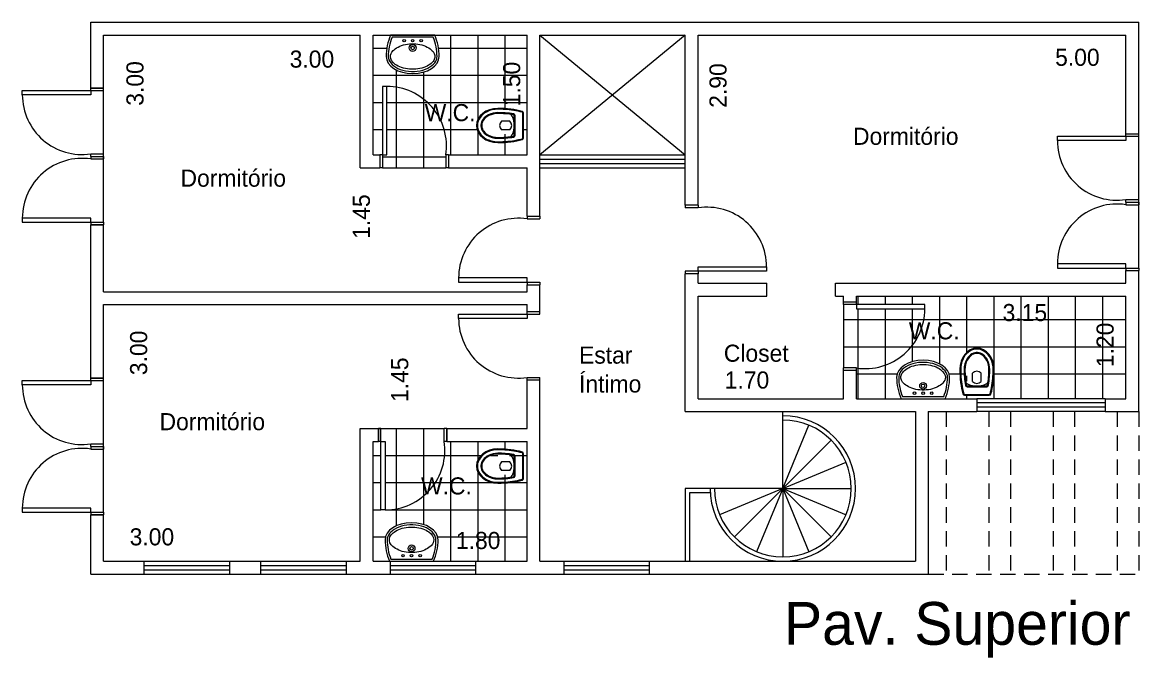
# Model space of a CAD drawing. Extents: x 0.6 to 23.3, y 0.1 to 16.2.
# Drawn here: x 0.56 to 13.61, y 8.82 to 16.25 of the extents above; entities that cross this region are included whole.
import ezdxf

# ---------------------------------------------------------------- set-up
doc = ezdxf.new("R2010")
doc.units = 0
doc.linetypes.add('ACAD_ISO02W100', pattern=[15, 12, -3])
doc.layers.get('0').update_dxf_attribs({"linetype": 'CONTINUOUS'})
doc.layers.get('DEFPOINTS').update_dxf_attribs({"linetype": 'CONTINUOUS'})
for name, color, linetype in [('BLOCO', 5, 'CONTINUOUS'), ('BLOCOS', 5, 'CONTINUOUS'), ('CINZA', 8, 'CONTINUOUS'), ('HACHURA', 1, 'CONTINUOUS'), ('PAREDE', 7, 'CONTINUOUS'), ('PONTILHADO', 8, 'ACAD_ISO02W100')]:
    doc.layers.add(name, color=color, linetype=linetype)
doc.styles.add('PADRÃO', font='', dxfattribs={"height": 0.2})
doc.styles.get('PADRÃO').set_extended_font_data('AvantGarde Bk BT')
doc.dimstyles.new('PADRÃOS', dxfattribs={"dimtxt": 0.15, "dimasz": 0.1, "dimexe": 1.25, "dimexo": 0.625, "dimgap": 0.1, "dimtad": 0, "dimjust": 1, "dimzin": 1, "dimdsep": 46, "dimtxsty": 'PADRÃO', "dimcen": 2.5, "dimse1": 1, "dimse2": 1, "dimsd1": 1, "dimsd2": 1, "dimclrt": 1, "dimadec": 0, "dimazin": 0, "dimtfac": 1, "dimtdec": 4, "dimtmove": 0, "dimatfit": 3, "dimfxl": 1, "dimtolj": 1, "dimtzin": 0, "dimarcsym": 0})
pattern_1 = [(0, (-137.9355970144114, -135.1848955228167), (0, 0.3175), []), (90, (-137.9355970144114, -135.1848955228167), (-0.3175, 1.944062586693024e-17), [])]

# ---------------------------------------------------------------- blocks, each defined once
blk = doc.blocks.new('P80E15')
at = {"layer": 'BLOCO', "ltscale": 0.015}
for p, q in [((0.03000000000000114, 0.1500000000000057), (0, 0.1500000000000057)), ((0, 0.1500000000000057), (0, 0)), ((0.03000000000000114, 0.1500000000000057), (0.03000000000000114, 0)), ((0.8000000000000114, 0.1500000000000341), (0.7700000000000102, 0.1500000000000341)), ((0.7700000000000102, 0.1500000000000057), (0.7700000000000102, 0)), ((0.8000000000000114, 0.1500000000000057), (0.8000000000000114, 0)), ((0.03000000000000114, 2.842170943040401e-14), (0, 0)), ((0.8000000000000114, 2.842170943040401e-14), (0.7700000000000102, 5.684341886080801e-14))]:
    blk.add_line(p, q, dxfattribs=at)
at = {"layer": 'BLOCO'}
blk.add_lwpolyline([(0.03000000000000114, 0.1500000000000057), (0.0800000000000125, 0.1500000000000057), (0.0800000000000125, 0.950000000000017), (0.03000000000000114, 0.950000000000017)], close=True, dxfattribs=at)
at = {"layer": 'BLOCO', "ltscale": 0.015}
blk.add_arc((0.0800000000000125, 0.2524375000000134), 0.6975625000000036, 351.555539587714, 90.00000000000041, dxfattribs=at)
blk = doc.blocks.new('P80D15')
at = {"layer": 'BLOCO', "ltscale": 0.015}
for p, q in [((0, 0.1500000000000057), (0, 0)), ((0, 0.1500000000000341), (0.03000000000000114, 0.1500000000000341)), ((0.03000000000000114, 0.1500000000000057), (0.03000000000000114, 0)), ((0.7700000000000102, 0.1500000000000057), (0.7700000000000102, 0)), ((0.7700000000000102, 0.1500000000000057), (0.8000000000000114, 0.1500000000000057)), ((0.8000000000000114, 0.1500000000000057), (0.8000000000000114, 0)), ((0, 2.842170943040401e-14), (0.03000000000000114, 0)), ((0.7699999999999818, 0), (0.8000000000000114, 0))]:
    blk.add_line(p, q, dxfattribs=at)
at = {"layer": 'BLOCO'}
blk.add_lwpolyline([(0.7700000000000102, 0.1500000000000057), (0.7199999999999989, 0.1500000000000057), (0.7199999999999989, 0.950000000000017), (0.7700000000000102, 0.950000000000017)], close=True, dxfattribs=at)
at = {"layer": 'BLOCO', "ltscale": 0.015}
blk.add_arc((0.7199999999999989, 0.2524375000000134), 0.6975625000000036, 89.99999999999959, 188.444460412286, dxfattribs=at)
blk = doc.blocks.new('VASOSAN')
at = {"layer": 'BLOCOS'}
for p, q in [((-0.04999870165021036, 0.1999637913173729), (-0.04999870165021036, 0.300036208682684)), ((0.05000129834978395, 0.2000000000000171), (0.05000129834978395, 0.3000000000000398)), ((-0.1156907586723577, 0.1400000000000148), (0.1156608751354042, 0.1400000000000148)), ((-0.1156899891503542, 0.1500000000000057), (0.1156563640565906, 0.1500000000000057)), ((-0.1449592708755176, 0.04000000000002046), (0.1449618675667352, 0.04000000000002046)), ((-0.144958964094414, 0.05000000000001137), (0.144958964094414, 0.05000000000001137))]:
    blk.add_line(p, q, dxfattribs=at)
for centre, radius, start, end in [((-1.681254687468936e-05, 0.2500000000000284), 0.07072348561596478, 44.98962509969003, 134.9688828081831), ((-0.1156907586724003, 0.1599999999999966), 0.02, 189.3867869031125, 270.0000000001221), ((-0.1156899891503826, 0.1599999999999113), 0.01, 189.3843767903272, 270.0000000002443), ((-1.681254687468936e-05, 0.2500000000000284), 0.07072348561596478, 225.0311171918169, 315.01037490031), ((0.1156563640566048, 0.1599999999999397), 0.01, 269.9999999999185, 350.5758748885445), ((0.1156608751354185, 0.1600000000000534), 0.02, 269.9999999999593, 350.5771305827586), ((-0.1449592708755176, 0.06000000000784667), 0.02, 195.5363314444965, 269.9999999879495), ((-0.1449589640944282, 0.0600000000000307), 0.01, 195.5346797106506, 270), ((0.1449589640941156, 0.06000000000059913), 0.01, 270.0000000017912, 344.483103753554), ((0.1449618675666784, 0.06000000000008754), 0.02, 270.0000000001221, 344.463668535786)]:
    blk.add_arc(centre, radius, start, end, dxfattribs=at)
for centre, major_axis, ratio, start_param, end_param in [((1.298349786793551e-06, 0.3400000000000034), (0, 0.25), 0.8000000000000114, 4.71238898038469, 7.853981633974483), ((1.298349786793551e-06, 0.3400000000000034), (0, 0.5), 0.4000000000000057, 1.570796326794897, 2.178171401941273), ((1.298349786793551e-06, 0.3400000000000034), (0, 0.5), 0.4000000000000057, 4.10501390519934, 4.71238898038469), ((3.162615456631102e-06, 0.2000000000000171), (-0.1315416254084454, 0), 0.380107846735427, 0, 3.141592653589793)]:
    blk.add_ellipse(centre, major_axis=major_axis, ratio=ratio, start_param=start_param, end_param=end_param, dxfattribs=at)
for points, knots in [([(0.1900012983497845, 0.3400000000000034), (0.1900012983497845, 0.3848761319792686), (0.1797393390216371, 0.4296688513161939), (0.1275724019719462, 0.5345347987748141), (0.06728061332151469, 0.5774883381547511), (-0.05557463358574921, 0.5822833263597715), (-0.1176873313140447, 0.5442092108278018), (-0.1772271428546759, 0.4396819034496957), (-0.1899987016502109, 0.3899119131999385), (-0.1899987016502109, 0.3400000000000034)], [4.71238898038469, 4.71238898038469, 4.71238898038469, 4.71238898038469, 5.268704666077937, 5.268704666077937, 6.251971787216637, 6.251971787216637, 7.235238908355337, 7.235238908355337, 7.853981633974483, 7.853981633974483, 7.853981633974483, 7.853981633974483]), ([(0.1500012983497925, 0.3400000000000034), (0.1500012983497925, 0.3788440209133057), (0.1410350669412708, 0.4175642631073231), (0.09785548235792874, 0.5046356523495774), (0.05186252916044509, 0.5365242863162791), (-0.035906470330346, 0.5428969122828846), (-0.08268716521656927, 0.5186239494114204), (-0.136675398657502, 0.4336095243094746), (-0.1499987016502189, 0.3869668551708401), (-0.1499987016502189, 0.3400000000000034)], [4.71238898038469, 4.71238898038469, 4.71238898038469, 4.71238898038469, 5.267303564860582, 5.267303564860582, 6.225165062483076, 6.225165062483076, 7.18302656010557, 7.18302656010557, 7.853981633974483, 7.853981633974483, 7.853981633974483, 7.853981633974483]), ([(0.1400012983497874, 0.3400000000000034), (0.1400012983497874, 0.3772837390730786), (0.1313244408788421, 0.4146147677288923), (0.08614040026922964, 0.5057958350239744), (0.03502463044166859, 0.5349710805647021), (-0.04931088296146413, 0.5246485128546965), (-0.08846614740087944, 0.4978919085569657), (-0.1301770436703151, 0.4186244413023701), (-0.139998701650228, 0.3793231752999873), (-0.139998701650228, 0.3400000000000034)], [4.71238898038469, 4.71238898038469, 4.71238898038469, 4.71238898038469, 5.266984672173268, 5.266984672173268, 6.376176055750425, 6.376176055750425, 7.268653195712185, 7.268653195712185, 7.853981633974483, 7.853981633974483, 7.853981633974483, 7.853981633974483]), ([(-0.1899987016502109, 0.3400000000000034), (-0.1899987016502109, 0.2628456380244302), (-0.1826597402104682, 0.1857481592563204), (-0.1646350625580055, 0.0962993025843275), (-0.1598779088782436, 0.07633152029333701), (-0.1545936493339752, 0.05732178411361133)], [1.570796326794897, 1.570796326794897, 1.570796326794897, 1.570796326794897, 2.037455774227855, 2.037455774227855, 2.178171373096618, 2.178171373096618, 2.178171373096618, 2.178171373096618]), ([(0.1255213970934932, 0.158362586435743), (0.1304959230626253, 0.1883329397418549), (0.1342856674288981, 0.2197754344096836), (0.1388984311594896, 0.280892952358073), (0.1400012983497874, 0.3104504303007616), (0.1400012983497874, 0.3400000000000034)], [4.319424209334854, 4.319424209334854, 4.319424209334854, 4.319424209334854, 4.526146784234752, 4.526146784234752, 4.71238898038469, 4.71238898038469, 4.71238898038469, 4.71238898038469]), ([(0.1353910129756457, 0.1567256052765629), (0.1406375926198677, 0.1883393074453181), (0.1445703338030171, 0.2215366219332111), (0.1489940345178695, 0.2833246268364178), (0.1500012983497925, 0.3116621455754114), (0.1500012983497925, 0.3400000000000034)], [4.319414935773391, 4.319414935773391, 4.319414935773391, 4.319414935773391, 4.53527739023095, 4.53527739023095, 4.71238898038469, 4.71238898038469, 4.71238898038469, 4.71238898038469]), ([(0.1545944801337669, 0.0573247746568768), (0.1714080019636555, 0.1178830224408784), (0.1827947395838834, 0.188231392050767), (0.1891612343353728, 0.2873542333339003), (0.1900012983497845, 0.3136769834079587), (0.1900012983497845, 0.3400000000000034)], [4.105016649121983, 4.105016649121983, 4.105016649121983, 4.105016649121983, 4.553177186481221, 4.553177186481221, 4.71238898038469, 4.71238898038469, 4.71238898038469, 4.71238898038469])]:
    blk.add_open_spline(points, degree=3, knots=knots, dxfattribs=at)
for points in [[(-0.1499987016502189, 0.3400000000000034), (-0.1499987016502189, 0.2771333061211863), (-0.1449377691834997, 0.2142947379843179), (-0.1354229546785177, 0.1567380311504962)], [(-0.1399987016502138, 0.3400000000000034), (-0.1399987016502138, 0.2776703725988909), (-0.1349701841103865, 0.2153313553609451), (-0.1255561557510418, 0.1583694305881238)]]:
    blk.add_open_spline(points, degree=3, dxfattribs=at)
blk = doc.blocks.new('LAVAT')
at = {"layer": 'BLOCOS'}
for p, q in [((-0.2573623180961135, 0), (0.2573623180960993, 0)), ((-0.2410322495695425, 0.02500000000000568), (0.2410322495695283, 0.02500000000000568))]:
    blk.add_line(p, q, dxfattribs=at)
for centre, radius in [((-2.842170943040401e-14, 0.1500000000000057), 0.04), ((-2.842170943040401e-14, 0.1500000000000057), 0.02), ((-0.09999999999999432, 0.06499999999999773), 0.015), ((0, 0.06499999999999773), 0.015), ((0.09999999999999432, 0.06499999999999773), 0.015)]:
    blk.add_circle(centre, radius, dxfattribs=at)
for centre, radius, start, end in [((0.3099999999999739, 0.25), 0.6200000000000045, 180, 203.779994731564), ((0.3099999999999739, 0.25), 0.5951987399818819, 180.0000000000055, 202.2113997706397), ((-0.3099999999999739, 0.25), 0.5951987399818819, 337.7886002293573, 359.9999999999946), ((-0.3099999999999739, 0.25), 0.6200000000000045, 336.2200052684331, 7.016477563892661e-15)]:
    blk.add_arc(centre, radius, start, end, dxfattribs=at)
blk.add_ellipse((-2.842170943040401e-14, 0.25), major_axis=(0.3100000000000023, 0), ratio=0.645161290322576, start_param=0, end_param=3.141592653589793, dxfattribs=at)
for points, knots in [([(0.2849999999999824, 0.2500000000000284), (0.2849999999999682, 0.300317964642403), (0.2452497040517159, 0.3541887687748044), (0.1008916727811169, 0.4227595909021034), (3.167234224576987e-05, 0.4339558931305021), (-0.1743068501371283, 0.3989778962069579), (-0.2442601782461509, 0.3532994974840165), (-0.2803506487652356, 0.2860131679577762), (-0.2851229441039038, 0.2679846562883483), (-0.285198739981908, 0.2499999999999716)], [0, 0, 0, 0, 0.9361481793933827, 0.9361481793933827, 1.872296358786765, 1.872296358786765, 2.808444538180148, 2.808444538180148, 3.13938546545754, 3.13938546545754, 3.13938546545754, 3.13938546545754]), ([(0.2599999999999625, 0.2500000000000284), (0.2599999999999625, 0.2784978981889878), (0.242078010852012, 0.3126567214920613), (0.1643569005752425, 0.3704649949829673), (0.1030052039381815, 0.3920693254798095), (-0.02877373062847255, 0.4037223597623836), (-0.0976825814684048, 0.3936467971219031), (-0.2034406750199054, 0.3477822861136133), (-0.2396263539294523, 0.3143366745038918), (-0.2661732608932681, 0.2526194074667387), (-0.2627272874450739, 0.2240541362115209), (-0.2158391141528142, 0.162032776211305), (-0.168127663237712, 0.1314918993692231), (-0.04805875393354597, 0.09792981637818343), (0.02266607553652022, 0.095757041570522), (0.1477154277714732, 0.1225128520000851), (0.2007272141554637, 0.1503951910720218), (0.2508407150234859, 0.2045307616155014), (0.2599999999999767, 0.2286312563089723), (0.2599999999999625, 0.2500000000000284)], [0, 0, 0, 0, 0.718091798041799, 0.718091798041799, 1.436183596083598, 1.436183596083598, 2.154275394125397, 2.154275394125397, 2.872367192167196, 2.872367192167196, 3.590458990208995, 3.590458990208995, 4.308550788250794, 4.308550788250794, 5.026642586292593, 5.026642586292593, 5.744734384334392, 5.744734384334392, 6.283185307179586, 6.283185307179586, 6.283185307179586, 6.283185307179586])]:
    blk.add_open_spline(points, degree=3, knots=knots, dxfattribs=at)
blk = doc.blocks.new('DORMI')
at = {"layer": 'HACHURA', "ltscale": 0.015, "style": 'PADRÃO'}
blk.add_text('Dormitório', height=0.2, dxfattribs=at).set_placement((-0.5164404245072092, -0.06614472024716633))
blk = doc.blocks.new('WC')
at = {"layer": 'HACHURA', "ltscale": 0.015, "style": 'PADRÃO'}
blk.add_text('W.C.', height=0.2, dxfattribs=at).set_placement((-0.137135439593294, -0.09586776615662984))
blk = doc.blocks.new('*D40')
at = {"layer": 'DEFPOINTS', "color": 0, "linetype": 'ByBlock', "ltscale": 0.015}
for p in [(151.4005033374169, 148.2311738783319), (151.1592981475418, 147.0311738783319), (151.4005033374169, 147.0311738783319)]:
    blk.add_point(p, dxfattribs=at)
at = {"color": 1, "linetype": 'ByBlock', "ltscale": 0.015, "insert": (151.1592981475418, 147.6599513508594), "char_height": 0.2, "attachment_point": 5, "rotation": 90, "style": 'PADRÃO'}
blk.add_mtext('\\A1;1.20', dxfattribs=at)
blk = doc.blocks.new('*D41')
at = {"layer": 'DEFPOINTS', "color": 0, "linetype": 'ByBlock', "ltscale": 0.015}
for p in [(148.2505033374169, 148.2311738783319), (151.4005033374169, 148.2311738783319), (148.2505033374169, 148.0367029499826)]:
    blk.add_point(p, dxfattribs=at)
at = {"color": 1, "linetype": 'ByBlock', "ltscale": 0.015, "insert": (150.2200964840439, 148.0367029499826), "char_height": 0.2, "attachment_point": 5, "style": 'PADRÃO'}
blk.add_mtext('\\A1;3.15', dxfattribs=at)
blk = doc.blocks.new('*D42')
at = {"layer": 'DEFPOINTS', "color": 0, "linetype": 'ByBlock', "ltscale": 0.015}
for p in [(146.4005033374169, 151.2811738783319), (151.4005033374169, 151.2811738783319), (146.4005033374169, 151.0212259701569)]:
    blk.add_point(p, dxfattribs=at)
at = {"color": 1, "linetype": 'ByBlock', "ltscale": 0.015, "insert": (150.8340885022521, 151.0212259701569), "char_height": 0.2, "attachment_point": 5, "style": 'PADRÃO'}
blk.add_mtext('\\A1;5.00', dxfattribs=at)
blk = doc.blocks.new('*D43')
at = {"layer": 'DEFPOINTS', "color": 0, "linetype": 'ByBlock', "ltscale": 0.015}
for p in [(146.4005033374169, 151.2811738783319), (146.4005033374169, 148.3811738783319), (146.6340538177112, 148.3811738783319)]:
    blk.add_point(p, dxfattribs=at)
at = {"color": 1, "linetype": 'ByBlock', "ltscale": 0.015, "insert": (146.6340538177112, 150.6920942080022), "char_height": 0.2, "attachment_point": 5, "rotation": 90, "style": 'PADRÃO'}
blk.add_mtext('\\A1;2.90', dxfattribs=at)
blk = doc.blocks.new('*D44')
at = {"layer": 'DEFPOINTS', "color": 0, "linetype": 'ByBlock', "ltscale": 0.015}
for p in [(148.1005033374169, 147.2479361471374), (146.4005033374169, 147.0311738783319), (148.1005033374169, 147.0311738783319)]:
    blk.add_point(p, dxfattribs=at)
at = {"color": 1, "linetype": 'ByBlock', "ltscale": 0.015, "insert": (146.9717258648894, 147.2479361471374), "char_height": 0.2, "attachment_point": 5, "style": 'PADRÃO'}
blk.add_mtext('\\A1;1.70', dxfattribs=at)
blk = doc.blocks.new('*D45')
at = {"layer": 'DEFPOINTS', "color": 0, "linetype": 'ByBlock', "ltscale": 0.015}
for p in [(144.4005033374169, 151.2811738783319), (144.2220131971725, 149.7811738783319), (144.4005033374169, 149.7811738783319)]:
    blk.add_point(p, dxfattribs=at)
at = {"color": 1, "linetype": 'ByBlock', "ltscale": 0.015, "insert": (144.2220131971725, 150.7099513508594), "char_height": 0.2, "attachment_point": 5, "rotation": 90, "style": 'PADRÃO'}
blk.add_mtext('\\A1;1.50', dxfattribs=at)
blk = doc.blocks.new('*D46')
at = {"layer": 'DEFPOINTS', "color": 0, "linetype": 'ByBlock', "ltscale": 0.015}
for p in [(142.6005033374169, 145.3719502249432), (142.6005033374169, 145.1311738783319), (144.4005033374169, 145.1311738783319)]:
    blk.add_point(p, dxfattribs=at)
at = {"color": 1, "linetype": 'ByBlock', "ltscale": 0.015, "insert": (143.8292808099444, 145.3719502249432), "char_height": 0.2, "attachment_point": 5, "style": 'PADRÃO'}
blk.add_mtext('\\A1;1.80', dxfattribs=at)
blk = doc.blocks.new('*D47')
at = {"layer": 'DEFPOINTS', "color": 0, "linetype": 'ByBlock', "ltscale": 0.015}
for p in [(142.4505033374169, 148.1311738783319), (142.91355393609, 148.1311738783319), (142.4505033374169, 146.6811738783319)]:
    blk.add_point(p, dxfattribs=at)
at = {"color": 1, "linetype": 'ByBlock', "ltscale": 0.015, "insert": (142.91355393609, 147.2525337684418), "char_height": 0.2, "attachment_point": 5, "rotation": 90, "style": 'PADRÃO'}
blk.add_mtext('\\A1;1.45', dxfattribs=at)
blk = doc.blocks.new('*D48')
at = {"layer": 'DEFPOINTS', "color": 0, "linetype": 'ByBlock', "ltscale": 0.015}
for p in [(142.4505033374169, 149.7311738783319), (142.4505033374169, 148.2811738783319), (142.4652985692201, 148.2811738783319)]:
    blk.add_point(p, dxfattribs=at)
at = {"color": 1, "linetype": 'ByBlock', "ltscale": 0.015, "insert": (142.4652985692201, 149.159813988222), "char_height": 0.2, "attachment_point": 5, "rotation": 90, "style": 'PADRÃO'}
blk.add_mtext('\\A1;1.45', dxfattribs=at)
blk = doc.blocks.new('*D49')
at = {"layer": 'DEFPOINTS', "color": 0, "linetype": 'ByBlock', "ltscale": 0.015}
for p in [(142.4505033374169, 151.2811738783319), (139.8184575663852, 148.2811738783319), (142.4505033374169, 148.2811738783319)]:
    blk.add_point(p, dxfattribs=at)
at = {"color": 1, "linetype": 'ByBlock', "ltscale": 0.015, "insert": (139.8184575663852, 150.7164760761341), "char_height": 0.2, "attachment_point": 5, "rotation": 90, "style": 'PADRÃO'}
blk.add_mtext('\\A1;3.00', dxfattribs=at)
blk = doc.blocks.new('*D50')
at = {"layer": 'DEFPOINTS', "color": 0, "linetype": 'ByBlock', "ltscale": 0.015}
for p in [(139.4505033374169, 148.1311738783319), (139.4505033374169, 145.1311738783319), (139.8611485633, 145.1311738783319)]:
    blk.add_point(p, dxfattribs=at)
at = {"color": 1, "linetype": 'ByBlock', "ltscale": 0.015, "insert": (139.8611485633, 147.5664760761341), "char_height": 0.2, "attachment_point": 5, "rotation": 90, "style": 'PADRÃO'}
blk.add_mtext('\\A1;3.00', dxfattribs=at)
blk = doc.blocks.new('*D51')
at = {"layer": 'DEFPOINTS', "color": 0, "linetype": 'ByBlock', "ltscale": 0.015}
for p in [(142.4505033374169, 145.414586254637), (139.4505033374169, 145.1311738783319), (142.4505033374169, 145.1311738783319)]:
    blk.add_point(p, dxfattribs=at)
at = {"color": 1, "linetype": 'ByBlock', "ltscale": 0.015, "insert": (140.0152011396147, 145.414586254637), "char_height": 0.2, "attachment_point": 5, "style": 'PADRÃO'}
blk.add_mtext('\\A1;3.00', dxfattribs=at)
blk = doc.blocks.new('*D52')
at = {"layer": 'DEFPOINTS', "color": 0, "linetype": 'ByBlock', "ltscale": 0.015}
for p in [(139.4505033374169, 151.2811738783319), (142.4505033374169, 151.2811738783319), (139.4505033374169, 150.9999079915258)]:
    blk.add_point(p, dxfattribs=at)
at = {"color": 1, "linetype": 'ByBlock', "ltscale": 0.015, "insert": (141.8858055352191, 150.9999079915258), "char_height": 0.2, "attachment_point": 5, "style": 'PADRÃO'}
blk.add_mtext('\\A1;3.00', dxfattribs=at)
blk = doc.blocks.new('SUPERIOR')
at = {"layer": 'HACHURA', "ltscale": 0.015, "style": 'PADRÃO'}
blk.add_text('Pav. Superior', height=0.5, dxfattribs=at).set_placement((-1.76903514439141, -0.191736915327283))

msp = doc.modelspace()

# ---------------------------------------------------------------- hatches: boundary and pattern name
at = {"layer": 'HACHURA', "ltscale": 0.015}
h = msp.add_hatch(dxfattribs=at)
h.set_pattern_fill('NET', color=256, scale=0.1, style=0)
h.set_pattern_definition(pattern_1)
h.paths.add_polyline_path([(5.497307356934982, 11.34627835551518), (5.497307356934954, 11.49627835551519), (4.757307356935002, 11.49627835551522), (4.757307356934973, 11.34627835551518), (4.807307356934984, 11.34627835551515), (4.807307356934984, 10.54627835551517, 0.458070425990229)])
edge = h.paths.add_edge_path()
edge.add_line((6.464906323005522, 11.34627835551521), (5.527307356934983, 11.34627835551518))
edge.add_line((5.527307356934983, 11.34627835551518), (5.497307356934982, 11.34627835551515))
edge.add_arc((4.807307356934984, 11.24384085551517), 0.6975624999999992, -90, 8.444460412283718, ccw=False)
edge.add_line((4.807307356934984, 10.54627835551517), (4.757307356934945, 10.54627835551514))
edge.add_line((4.757307356934945, 10.54627835551514), (4.757307356934973, 11.34627835551518))
edge.add_line((4.757307356934973, 11.34627835551518), (4.727307356934972, 11.34627835551518))
edge.add_line((4.727307356934972, 11.34627835551518), (4.664906323005511, 11.34627835551521))
edge.add_line((4.664906323005511, 11.34627835551521), (4.664906323005539, 9.946278355515233))
edge.add_line((4.664906323005539, 9.946278355515233), (4.857740627390513, 9.946278355515233))
edge.add_arc((5.425102945490693, 10.1962783555152), 0.6199999999999977, 179.9999999999869, 203.7799947314093, ccw=False)
edge.add_ellipse((5.11510294549069, 10.19627835551529), major_axis=(0.3100000000000023, 0), ratio=0.645161290322576, start_angle=0, end_angle=180, ccw=False)
edge.add_arc((4.805102945490745, 10.19627835551526), 0.6200000000000033, 336.22000526858824, 359.99999999996584, ccw=False)
edge.add_line((5.372465263590925, 9.946278355515261), (5.86379598660551, 9.946278355515261))
edge.add_line((5.86379598660551, 9.946278355515261), (6.464906323005522, 9.946278355515204))
edge.add_line((6.464906323005522, 9.946278355515204), (6.464906323005522, 11.34627835551521))
edge = h.paths.add_edge_path(flags=16)
edge.add_ellipse((6.124906323005519, 11.05824928098488), major_axis=(-0.25, 1.530757942277972e-17), ratio=0.8000000000000114, start_angle=270, end_angle=450, ccw=False)
edge.add_ellipse((6.124906323005519, 11.05824928098488), major_axis=(-0.5, 3.061515884555943e-17), ratio=0.4000000000000057, start_angle=235.1999716104384, end_angle=270, ccw=False)
edge.add_arc((6.404906323005491, 11.20320985020177), 0.02000000000001101, 0, 78.17726239667809, ccw=False)
edge.add_line((6.424906323005501, 11.20320985020177), (6.424906323005501, 10.91328871175958))
edge.add_arc((6.404906323005491, 10.91328871176179), 0.01999999999999973, 281.82273711283824, 359.99999999364906, ccw=False)
edge.add_ellipse((6.124906323005519, 11.05824928098488), major_axis=(-0.5, 3.061515884555943e-17), ratio=0.4000000000000057, start_angle=90, end_angle=124.80002838732861, ccw=False)
h.paths.add_polyline_path([(4.825758514662056, 15.49627835551522), (4.825758514662056, 14.69627835551518), (4.775758514662073, 14.69627835551518), (4.775758514662044, 14.5462783555152), (5.515758514662053, 14.54627835551523), (5.515758514662053, 14.6962783555152, 0.458070425990229)])
edge = h.paths.add_edge_path()
edge.add_line((6.464906323005522, 16.09627835551521), (5.385248419934356, 16.09627835551521))
edge.add_arc((4.817886101834176, 15.84627835551524), 0.6200000000000119, 5.286437954055145e-12, 23.779994731409374, ccw=False)
edge.add_ellipse((5.127886101834179, 15.84627835551521), major_axis=(-0.3100000000000023, -1.896017360041733e-14), ratio=0.645161290322576, start_angle=0, end_angle=180, ccw=False)
edge.add_arc((5.437886101834124, 15.84627835551535), 0.6199999999999891, 156.2200052686013, 179.9999999999869, ccw=False)
edge.add_line((4.870523783733915, 16.09627835551521), (4.664906323005482, 16.09627835551521))
edge.add_line((4.664906323005482, 16.09627835551521), (4.664906323005511, 14.69627835551523))
edge.add_line((4.664906323005511, 14.69627835551523), (4.745758514662015, 14.69627835551518))
edge.add_line((4.745758514662015, 14.69627835551518), (4.775758514662044, 14.6962783555152))
edge.add_line((4.775758514662044, 14.6962783555152), (4.775758514662044, 15.49627835551522))
edge.add_line((4.775758514662044, 15.49627835551522), (4.825758514662056, 15.49627835551522))
edge.add_arc((4.825758514662056, 14.79871585551521), 0.6975624999999992, -8.444460412283718, 90, ccw=False)
edge.add_line((5.515758514662053, 14.69627835551523), (5.545758514662054, 14.69627835551523))
edge.add_line((5.545758514662054, 14.69627835551523), (6.464906323005522, 14.6962783555152))
edge.add_line((6.464906323005522, 14.6962783555152), (6.464906323005522, 16.09627835551521))
edge = h.paths.add_edge_path(flags=16)
edge.add_ellipse((6.124906323005519, 15.0401919914525), major_axis=(-0.25, 1.530757942277972e-17), ratio=0.8000000000000114, start_angle=270, end_angle=450, ccw=False)
edge.add_ellipse((6.124906323005519, 15.0401919914525), major_axis=(-0.5, 3.061515884555943e-17), ratio=0.4000000000000057, start_angle=235.1999716104384, end_angle=270, ccw=False)
edge.add_arc((6.404906323005491, 15.18515256066937), 0.02000000000001101, 0, 78.17726239635931, ccw=False)
edge.add_line((6.424906323005501, 15.18515256066937), (6.424906323005501, 14.89523142222723))
edge.add_arc((6.404906323005491, 14.89523142222939), 0.01999999999999973, 281.82273711285495, 359.9999999938119, ccw=False)
edge.add_ellipse((6.124906323005519, 15.0401919914525), major_axis=(-0.5, 3.061515884555943e-17), ratio=0.4000000000000057, start_angle=90, end_angle=124.80002838732861, ccw=False)
edge = h.paths.add_edge_path(flags=0)
edge.add_spline(control_points=[(6.124906323005519, 11.1982492809849), (6.087622583932443, 11.1982492809849), (6.05029155527663, 11.18957242351394), (5.959110487981548, 11.14438838290434), (5.92993524244082, 11.09327261307678), (5.940257810150825, 11.00893709967363), (5.967014414448556, 10.96978183523422), (6.046281881703152, 10.92807093896479), (6.085583147705535, 10.91824928098487), (6.124906323005519, 10.91824928098487)], knot_values=[4.71238898038469, 4.71238898038469, 4.71238898038469, 4.71238898038469, 5.266984672173268, 5.266984672173268, 6.376176055750425, 6.376176055750425, 7.268653195712185, 7.268653195712185, 7.853981633974483, 7.853981633974483, 7.853981633974483, 7.853981633974483], degree=3, periodic=0)
h = msp.add_hatch(dxfattribs=at)
h.set_pattern_fill('NET', color=256, scale=0.1, style=0)
h.set_pattern_definition(pattern_1)
h.paths.add_polyline_path([(11.11490632300553, 12.89542930739404), (10.31490632300551, 12.89542930739404), (10.31490632300552, 12.94542930739405), (10.16490632300551, 12.94542930739405), (10.16490632300557, 12.20542930739404), (10.31490632300548, 12.20542930739404, 0.4580704259902412)])
edge = h.paths.add_edge_path()
edge.add_line((13.22405148814494, 11.84627835551524), (13.46490632300555, 11.84627835551524))
edge.add_line((13.46490632300555, 11.84627835551524), (13.46490632300555, 13.0462783555152))
edge.add_line((13.46490632300555, 13.0462783555152), (10.31490632300552, 13.04627835551523))
edge.add_line((10.31490632300552, 13.04627835551523), (10.31490632300552, 12.97542930739405))
edge.add_line((10.31490632300552, 12.97542930739405), (10.31490632300552, 12.94542930739405))
edge.add_line((10.31490632300552, 12.94542930739405), (11.11490632300553, 12.94542930739405))
edge.add_line((11.11490632300553, 12.94542930739405), (11.11490632300553, 12.89542930739404))
edge.add_arc((10.41734382300552, 12.89542930739404), 0.6975625000000039, -98.4444604122836, 0, ccw=False)
edge.add_line((10.31490632300554, 12.20542930739403), (10.31490632300554, 12.17542930739404))
edge.add_line((10.31490632300554, 12.17542930739404), (10.31490632300554, 11.84627835551524))
edge.add_line((10.31490632300554, 11.84627835551524), (10.83769866661436, 11.84627835551524))
edge.add_arc((11.40506098471454, 12.09627835551524), 0.6200000000000047, 180, 203.7799947314119, ccw=False)
edge.add_ellipse((11.09506098471454, 12.09627835551524), major_axis=(0.3100000000000023, 0), ratio=0.645161290322576, start_angle=0, end_angle=180, ccw=False)
edge.add_arc((10.78506098471459, 12.09627835551524), 0.6200000000000068, 336.2200052685882, 359.9999999999609, ccw=False)
edge.add_line((11.35242330281477, 11.84627835551524), (11.72405148814494, 11.84627835551524))
edge.add_line((11.72405148814494, 11.84627835551524), (13.22405148814494, 11.84627835551524))
edge = h.paths.add_edge_path(flags=16)
edge.add_ellipse((11.72405278649472, 12.18627835551524), major_axis=(0, 0.25), ratio=0.8000000000000114, start_angle=270, end_angle=450, ccw=False)
edge.add_ellipse((11.72405278649472, 12.18627835551524), major_axis=(0, 0.5), ratio=0.4000000000000057, start_angle=235.1999716104384, end_angle=270, ccw=False)
edge.add_arc((11.8690133557116, 11.90627835551526), 0.01999999999999947, 270.0000000000407, 348.17726239653655, ccw=False)
edge.add_line((11.86901335571162, 11.88627835551526), (11.57909221726942, 11.88627835551526))
edge.add_arc((11.5790922172716, 11.90627835551526), 0.01999999999999964, 191.8227371119004, 269.99999999376104, ccw=False)
edge.add_ellipse((11.72405278649472, 12.18627835551524), major_axis=(0, 0.5), ratio=0.4000000000000057, start_angle=90, end_angle=124.80002838732861, ccw=False)
h.paths.add_polyline_path([(10.87142164184613, 12.48400049959796), (11.58392164184613, 12.48400049959796), (11.58392164184613, 12.79595104904851), (10.87142164184613, 12.79595104904851)], flags=25)
h.paths.add_polyline_path([(13.0695802540096, 12.15383330057016), (13.0695802540096, 12.79627835551521), (13.37782201225135, 12.79627835551521), (13.37782201225135, 12.15383330057016)], flags=24)
h.paths.add_polyline_path([(11.96966430479741, 13.00579094364948), (12.59933463446774, 13.00579094364948), (12.59933463446774, 12.69782391068245), (11.96966430479741, 12.69782391068245)], flags=24)

# ---------------------------------------------------------------- linework, layer by layer
at = {"layer": 'BLOCO', "ltscale": 0.015}
for p, q in [((1.514906323005505, 13.90837396781572), (1.514906323005505, 15.47837396781574)), ((13.61490632300558, 13.37397815281707), (13.61490632300558, 14.9439781528171)), ((6.614906323005499, 14.6962783555152), (8.314906323005516, 14.6962783555152)), ((6.614906323005499, 14.64627835551519), (8.314906323005516, 14.64627835551519)), ((6.614906323005499, 14.59627835551521), (8.314906323005516, 14.59627835551521)), ((6.614906323005499, 14.5462783555152), (8.314906323005516, 14.5462783555152)), ((1.514906323005505, 10.51772461889652), (1.514906323005505, 12.05772461889651)), ((13.22405148814494, 11.84627835551524), (11.72405148814494, 11.84627835551524)), ((13.22405148814494, 11.79627835551523), (11.72405148814494, 11.79627835551523)), ((13.22405148814494, 11.74627835551522), (11.72405148814494, 11.74627835551522)), ((13.22405148814494, 11.6962783555152), (11.72405148814494, 11.6962783555152)), ((1.985410613074976, 9.946278355515233), (2.985410613074947, 9.946278355515204)), ((3.350798501040856, 9.946278355515261), (4.350798501040828, 9.946278355515233)), ((4.863795986605538, 9.94627835551529), (5.86379598660551, 9.946278355515261)), ((6.893426694405605, 9.946278355515233), (7.893426694405576, 9.946278355515204)), ((1.985410613074976, 9.896278355515221), (2.985410613074947, 9.896278355515193)), ((1.985410613074976, 9.84627835551521), (2.985410613074947, 9.846278355515182)), ((1.985410613074976, 9.796278355515199), (2.985410613074947, 9.79627835551517)), ((3.350798501040856, 9.89627835551525), (4.350798501040828, 9.896278355515221)), ((3.350798501040856, 9.846278355515238), (4.350798501040828, 9.84627835551521)), ((3.350798501040856, 9.796278355515227), (4.350798501040828, 9.796278355515199)), ((4.863795986605538, 9.896278355515278), (5.86379598660551, 9.89627835551525)), ((4.863795986605538, 9.846278355515267), (5.86379598660551, 9.846278355515238)), ((4.863795986605538, 9.796278355515255), (5.86379598660551, 9.796278355515227)), ((6.893426694405605, 9.896278355515221), (7.893426694405576, 9.896278355515193)), ((6.893426694405605, 9.84627835551521), (7.893426694405576, 9.846278355515182)), ((6.893426694405605, 9.796278355515199), (7.893426694405576, 9.79627835551517))]:
    msp.add_line(p, q, dxfattribs=at)
at = {"layer": 'CINZA', "ltscale": 0.015}
for p, q in [((8.314906323005516, 16.09627835551521), (6.614906323005499, 14.6962783555152)), ((6.614906323005528, 16.09627835551521), (8.314906323005516, 14.6962783555152))]:
    msp.add_line(p, q, dxfattribs=at)
at = {"layer": 'HACHURA', "ltscale": 0.015}
for p, q in [((4.775758514662044, 14.5462783555152), (5.515758514662053, 14.5462783555152)), ((10.16490632300551, 12.94542930739405), (10.16490632300557, 12.20542930739404)), ((4.727307356934972, 11.49627835551522), (5.497307356934982, 11.49627835551519))]:
    msp.add_line(p, q, dxfattribs=at)
at = {"layer": 'PAREDE', "ltscale": 0.015}
for p, q in [((1.364906323005499, 16.24627835551522), (13.61490632300556, 16.24627835551524)), ((1.364906323005499, 15.47837396781571), (1.364906323005499, 16.24627835551522)), ((13.61490632300558, 14.94397815281707), (13.61490632300556, 16.24627835551524)), ((1.514906323005505, 16.09627835551521), (4.514906323005505, 16.09627835551521)), ((1.514906323005505, 15.47837396781571), (1.514906323005505, 16.09627835551521)), ((4.514906323005533, 14.5462783555152), (4.514906323005505, 16.09627835551521)), ((4.664906323005511, 14.69627835551523), (4.664906323005511, 16.09627835551518)), ((4.664906323005511, 16.09627835551521), (6.464906323005522, 16.09627835551521)), ((6.464906323005522, 14.6962783555152), (6.464906323005522, 16.09627835551521)), ((6.614906323005528, 16.09627835551521), (8.314906323005516, 16.09627835551524)), ((6.614906323005499, 13.97813118324146), (6.614906323005528, 16.09627835551524)), ((8.314906323005516, 14.10712328276108), (8.314906323005516, 16.09627835551521)), ((8.46490632300555, 16.09627835551524), (13.46490632300555, 16.09627835551521)), ((8.46490632300555, 14.10712328276105), (8.46490632300555, 16.09627835551521)), ((13.46490632300555, 14.94397815281707), (13.46490632300555, 16.09627835551521)), ((1.514906323005505, 15.47837396781571), (1.364906323005499, 15.47837396781571)), ((13.46490632300552, 14.94397815281707), (13.61490632300556, 14.94397815281707)), ((4.664906323005511, 14.69627835551523), (4.745758514662015, 14.69627835551518)), ((4.745758514662043, 14.6962783555152), (4.745758514662043, 14.5462783555152)), ((5.545758514662054, 14.6962783555152), (5.545758514662054, 14.5462783555152)), ((5.545758514662054, 14.69627835551518), (6.464906323005522, 14.6962783555152)), ((4.514906323005533, 14.5462783555152), (4.745758514662043, 14.5462783555152)), ((5.545758514662054, 14.5462783555152), (6.464906323005522, 14.5462783555152)), ((6.46490632300555, 13.97813118324143), (6.464906323005522, 14.5462783555152)), ((8.464906323005522, 14.10712328276108), (8.314906323005516, 14.10712328276108)), ((6.464906323005522, 13.97813118324146), (6.614906323005528, 13.97813118324146)), ((1.514906323005505, 13.87837396781572), (1.364906323005499, 13.87837396781572)), ((1.364906323005499, 12.08772461889652), (1.364906323005499, 13.87837396781569)), ((1.514906323005505, 13.09627835551521), (1.514906323005505, 13.87837396781572)), ((13.46490632300555, 13.1962783555152), (13.46490632300555, 13.34397815281707)), ((13.46490632300552, 13.34397815281707), (13.61490632300556, 13.34397815281707)), ((13.61490632300556, 11.69627835551523), (13.61490632300558, 13.34397815281707)), ((8.314906323005516, 11.69627835551523), (8.314906323005516, 13.30712328276107)), ((8.464906323005522, 13.30712328276107), (8.314906323005516, 13.30712328276107)), ((8.464906323005522, 13.19627835551523), (8.464906323005522, 13.30712328276107)), ((8.464906323005522, 13.19627835551523), (9.268898345769571, 13.19627835551523)), ((9.268898345769571, 13.04627835551523), (9.268898345769571, 13.1962783555152)), ((10.06889834576958, 13.04627835551523), (10.06889834576958, 13.1962783555152)), ((10.06889834576958, 13.19627835551523), (13.46490632300552, 13.1962783555152)), ((1.514906323005505, 13.09627835551521), (6.464906323005522, 13.09627835551524)), ((6.464906323005522, 13.09627835551527), (6.46490632300555, 13.17813118324148)), ((6.464906323005522, 13.17813118324145), (6.614906323005528, 13.17813118324145)), ((6.614906323005499, 12.8648646610103), (6.614906323005499, 13.17813118324145)), ((1.514906323005505, 12.9462783555152), (6.464906323005522, 12.9462783555152)), ((1.514906323005505, 12.08772461889654), (1.514906323005505, 12.94627835551518)), ((6.464906323005522, 12.86486466101027), (6.464906323005522, 12.9462783555152)), ((8.46490632300555, 11.84627835551524), (8.464906323005522, 13.04627835551523)), ((8.464906323005522, 13.04627835551523), (9.268898345769571, 13.04627835551523)), ((10.06889834576958, 13.04627835551523), (10.16490632300551, 13.04627835551523)), ((10.16490632300551, 12.97542930739405), (10.16490632300551, 13.04627835551526)), ((10.31490632300552, 12.97542930739408), (10.16490632300551, 12.97542930739408)), ((10.31490632300552, 13.04627835551523), (13.46490632300552, 13.0462783555152)), ((10.31490632300552, 12.97542930739405), (10.31490632300552, 13.04627835551526)), ((13.46490632300555, 11.84627835551524), (13.46490632300555, 13.0462783555152)), ((6.464906323005522, 12.8648646610103), (6.614906323005528, 12.8648646610103)), ((10.16490632300554, 11.84627835551527), (10.16490632300551, 12.17542930739407)), ((10.31490632300552, 12.17542930739407), (10.16490632300551, 12.17542930739407)), ((10.31490632300554, 11.84627835551527), (10.31490632300552, 12.17542930739407)), ((1.514906323005505, 12.08772461889652), (1.364906323005499, 12.08772461889652)), ((6.464906323005522, 11.49627835551522), (6.464906323005522, 12.06486466101026)), ((6.464906323005522, 12.06486466101029), (6.614906323005528, 12.06486466101029)), ((6.614906323005528, 9.946278355515204), (6.614906323005499, 12.06486466101029)), ((8.46490632300555, 11.84627835551524), (10.16490632300551, 11.84627835551524)), ((10.31490632300554, 11.84627835551524), (11.72405148814494, 11.84627835551524)), ((11.72405148814494, 11.84627835551524), (11.72405148814494, 11.69627835551523)), ((13.22405148814494, 11.84627835551524), (13.22405148814494, 11.69627835551523)), ((13.22405148814494, 11.84627835551524), (13.46490632300555, 11.84627835551524)), ((8.314906323005516, 11.69627835551523), (11.00564857162468, 11.69627835551523)), ((9.454667145087086, 10.79627835551517), (9.454667145087114, 11.69627835551523)), ((11.0056485716247, 11.69627835551523), (11.00564857162468, 9.946278355515204)), ((11.15564857162471, 11.69627835551523), (11.15564857162471, 9.796278355515199)), ((11.15564857162471, 11.69627835551523), (11.72405148814494, 11.69627835551523)), ((13.22405148814494, 11.69627835551523), (13.61490632300556, 11.69627835551523)), ((4.514906323005505, 9.946278355515204), (4.514906323005505, 11.49627835551519)), ((4.514906323005505, 11.49627835551522), (4.727307356935, 11.49627835551519)), ((4.727307356934972, 11.49627835551522), (4.727307356934972, 11.34627835551521)), ((5.527307356934983, 11.49627835551522), (5.527307356934983, 11.34627835551521)), ((5.527307356934983, 11.49627835551519), (6.464906323005494, 11.49627835551519)), ((9.454667145087086, 10.7962783555152), (9.760813890979165, 11.53538198152424)), ((9.454667145087086, 10.79627835551523), (10.02035257003632, 11.36196378046449)), ((4.664906323005511, 9.946278355515204), (4.664906323005511, 11.34627835551521)), ((4.664906323005511, 11.34627835551521), (4.727307356934972, 11.34627835551518)), ((5.527307356934983, 11.34627835551518), (6.464906323005522, 11.34627835551521)), ((6.464906323005522, 9.946278355515204), (6.464906323005522, 11.34627835551518)), ((9.454667145087114, 10.7962783555152), (10.19377077109613, 11.10242510140728)), ((8.314906323005516, 10.7962783555152), (8.314906323005516, 9.946278355515204)), ((9.454667145087086, 10.7962783555152), (8.314906323005516, 10.7962783555152)), ((8.364906323005528, 10.74627835551516), (8.364906323005528, 9.946278355515204)), ((8.606139007663216, 10.74627835551519), (8.364906323005528, 10.74627835551516)), ((9.454667145087086, 10.7962783555152), (8.715563519078046, 10.49013160962315)), ((9.454667145087058, 10.7962783555152), (8.88898172013782, 10.23059293056593)), ((9.454667145087086, 10.7962783555152), (9.148520399195007, 10.05717472950616)), ((9.454667145087086, 10.7962783555152), (9.454667145087086, 9.996278355515187)), ((9.454667145087086, 10.7962783555152), (9.760813890979165, 10.05717472950616)), ((9.454667145087058, 10.79627835551517), (10.02035257003632, 10.23059293056593)), ((9.454667145087114, 10.7962783555152), (10.19377077109618, 10.49013160962312)), ((9.454667145087114, 10.79627835551517), (10.25466714508713, 10.79627835551517)), ((1.364906323005499, 9.796278355515199), (1.364906323005499, 10.48772461889652)), ((1.514906323005505, 10.48772461889652), (1.364906323005499, 10.48772461889652)), ((1.514906323005505, 9.946278355515204), (1.514906323005505, 10.48772461889652)), ((1.514906323005505, 9.946278355515204), (1.985410613074947, 9.946278355515204)), ((1.985410613074947, 9.946278355515176), (1.985410613074947, 9.79627835551517)), ((2.985410613074947, 9.946278355515176), (2.985410613074947, 9.79627835551517)), ((2.985410613074947, 9.946278355515204), (3.350798501040856, 9.946278355515204)), ((3.350798501040885, 9.946278355515176), (3.350798501040885, 9.79627835551517)), ((4.350798501040885, 9.946278355515176), (4.350798501040885, 9.79627835551517)), ((4.350798501040885, 9.946278355515204), (4.514906323005505, 9.946278355515204)), ((4.664906323005511, 9.946278355515204), (4.863795986605567, 9.946278355515233)), ((4.863795986605567, 9.946278355515204), (4.863795986605567, 9.796278355515199)), ((5.863795986605567, 9.946278355515204), (5.863795986605567, 9.796278355515199)), ((5.863795986605567, 9.946278355515233), (6.464906323005522, 9.946278355515204)), ((6.614906323005528, 9.946278355515204), (6.893426694405576, 9.946278355515204)), ((6.893426694405576, 9.946278355515176), (6.893426694405576, 9.79627835551517)), ((7.893426694405576, 9.946278355515176), (7.893426694405576, 9.79627835551517)), ((7.893426694405576, 9.946278355515204), (11.00564857162468, 9.946278355515204)), ((1.364906323005499, 9.79627835551517), (1.985410613074947, 9.79627835551517)), ((1.364906323005499, 9.796278355515199), (1.985410613074976, 9.796278355515199)), ((2.985410613074976, 9.796278355515199), (3.350798501040885, 9.79627835551517)), ((2.985410613074976, 9.79627835551517), (3.350798501040856, 9.796278355515199)), ((4.350798501040856, 9.796278355515199), (4.514906323005505, 9.796278355515199)), ((4.350798501040885, 9.79627835551517), (4.863795986605567, 9.79627835551517)), ((5.863795986605567, 9.79627835551517), (6.893426694405576, 9.79627835551517)), ((7.893426694405576, 9.79627835551517), (11.15564857162471, 9.796278355515199))]:
    msp.add_line(p, q, dxfattribs=at)
for radius, end in [(0.85, 89.99999999999808), (0.7999999999999999, 89.99999999999795)]:
    msp.add_arc((9.454667145087086, 10.7962783555152), radius, 180, end, dxfattribs=at)
at = {"layer": 'PONTILHADO', "ltscale": 0.015}
for p, q in [((11.36490632300556, 11.69627835551523), (11.36490632300556, 9.796278355515199)), ((11.86490632300556, 11.69627835551523), (11.86490632300556, 9.796278355515199)), ((12.11490632300556, 11.69627835551523), (12.11490632300556, 9.796278355515199)), ((12.61490632300556, 11.69627835551523), (12.61490632300556, 9.796278355515199)), ((12.86490632300556, 11.69627835551523), (12.86490632300556, 9.796278355515199)), ((13.36490632300556, 11.69627835551523), (13.36490632300556, 9.796278355515199)), ((13.61490632300556, 11.69627835551523), (13.61490632300556, 9.796278355515199)), ((11.15564857162471, 9.796278355515199), (13.61490632300556, 9.796278355515199))]:
    msp.add_line(p, q, dxfattribs=at)

# ---------------------------------------------------------------- block references
at = {"layer": 'BLOCO', "ltscale": 0.015}
for name, p, rotation in [('LAVAT', (5.127886101834122, 16.09627835551521), 180.0000000000035), ('P80D15', (1.514906323005505, 14.67837396781573), 90), ('VASOSAN', (6.464906323005522, 15.04019069310272), 90), ('P80D15', (13.61490632300558, 14.14397815281708), 90), ('P80E15', (1.514906323005505, 13.87837396781572), 90), ('P80D15', (8.314906323005516, 14.10712328276108), 270), ('P80E15', (13.61490632300558, 13.34397815281707), 90), ('P80E15', (6.614906323005528, 13.17813118324145), 90), ('P80E15', (10.16490632300551, 12.97542930739405), 270), ('P80D15', (6.614906323005499, 12.06486466101029), 89.99999999999795), ('P80D15', (1.514906323005505, 11.28772461889653), 90), ('P80D15', (5.527307356934983, 11.49627835551519), 180), ('P80E15', (1.514906323005505, 10.48772461889652), 90), ('VASOSAN', (6.464906323005522, 11.05824798263509), 90)]:
    msp.add_blockref(name, p, dxfattribs=dict(at, rotation=rotation))
for name, p in [('P80E15', (4.745758514662043, 14.5462783555152)), ('VASOSAN', (11.72405148814494, 11.84627835551524)), ('LAVAT', (11.09506098471456, 11.84627835551524)), ('LAVAT', (5.115102945490719, 9.94627835551529))]:
    msp.add_blockref(name, p, dxfattribs=at)
at = {"layer": 'HACHURA', "ltscale": 0.015}
for name, p in [('WC', (5.405656137912956, 15.18641701356637)), ('DORMI', (10.79198032532304, 14.8801154308488)), ('DORMI', (2.930520429294802, 14.39079662468174)), ('WC', (11.06480708143943, 12.63584354047987)), ('DORMI', (2.685545783045598, 11.54385083346898)), ('WC', (5.362959179201965, 10.82212472608967)), ('SUPERIOR', (11.23748483114215, 9.160744532915174))]:
    msp.add_blockref(name, p, dxfattribs=at)

# ---------------------------------------------------------------- texts
at = {"layer": 'HACHURA', "ltscale": 0.015, "style": 'PADRÃO'}
for s, p in [('Estar', (7.072819408294095, 12.255587308434)), ('Closet', (8.765371656175489, 12.27782904271962)), ('Íntimo', (7.072819408294095, 11.91836203370872))]:
    msp.add_text(s, height=0.2, dxfattribs=at).set_placement(p)

# ---------------------------------------------------------------- dimensions: what is measured, and where the dimension line sits
at = {"layer": 'HACHURA', "ltscale": 0.015}
for base, p1, p2, picture, middle in [((1.514906323005505, 15.81501246870909), (4.514906323005505, 16.09627835551521), (1.514906323005505, 16.09627835551521), '*D52', (3.950208520807706, 15.81501246870909)), ((8.46490632300555, 15.8363304473402), (13.46490632300555, 16.09627835551521), (8.46490632300555, 16.09627835551524), '*D42', (12.89849148784072, 15.8363304473402)), ((10.16490632300551, 12.06304062432073), (8.46490632300555, 11.84627835551524), (10.16490632300551, 11.84627835551524), '*D44', (9.036128850478065, 12.06304062432073)), ((4.514906323005505, 10.22969073182034), (1.514906323005505, 9.946278355515204), (4.514906323005505, 9.946278355515204), '*D51', (2.079604125203304, 10.22969073182034)), ((4.664906323005511, 10.18705470212657), (6.464906323005522, 9.946278355515204), (4.664906323005511, 9.946278355515204), '*D46', (5.893683795533008, 10.18705470212657))]:
    dim = msp.add_linear_dim(base=base, p1=p1, p2=p2, dimstyle='PADRÃOS', dxfattribs=at)
    dim.commit()
    dim.dimension.update_dxf_attribs({"geometry": picture, "text_midpoint": middle, "insert": (-137.9355970144114, -135.1848955228167)})
for base, p1, p2, picture, middle in [((1.882860551973863, 13.09627835551524), (4.514906323005505, 16.09627835551521), (4.514906323005533, 13.09627835551524), '*D49', (1.882860551973863, 15.53158055331741)), ((6.286416182761172, 14.59627835551521), (6.464906323005522, 16.09627835551521), (6.464906323005522, 14.59627835551521), '*D45', (6.286416182761172, 15.5250558280427)), ((8.698456803299791, 13.19627835551523), (8.46490632300555, 16.09627835551521), (8.46490632300555, 13.19627835551523), '*D43', (8.698456803299791, 15.50719868518553)), ((4.529701554808753, 13.09627835551524), (4.514906323005533, 14.5462783555152), (4.514906323005533, 13.09627835551524), '*D48', (4.529701554808753, 13.9749184654053)), ((1.925551548888592, 9.946278355515233), (1.514906323005505, 12.94627835551518), (1.514906323005505, 9.946278355515233), '*D50', (1.925551548888592, 12.38158055331738)), ((4.977956921678583, 12.9462783555152), (4.514906323005505, 11.49627835551522), (4.514906323005505, 12.9462783555152), '*D47', (4.977956921678583, 12.06763824562512))]:
    dim = msp.add_linear_dim(base=base, p1=p1, p2=p2, angle=90, dimstyle='PADRÃOS', dxfattribs=at)
    dim.commit()
    dim.dimension.update_dxf_attribs({"geometry": picture, "text_midpoint": middle, "insert": (-137.9355970144114, -135.1848955228167)})
dim = msp.add_linear_dim(base=(10.31490632300552, 12.85180742716597), p1=(13.46490632300552, 13.0462783555152), p2=(10.31490632300552, 13.0462783555152), dimstyle='PADRÃOS', dxfattribs=at)
dim.commit()
dim.dimension.update_dxf_attribs({"geometry": '*D41', "text_midpoint": (12.28449946963258, 12.85180742716597), "dimtype": 160, "insert": (-137.9355970144114, -135.1848955228167)})
dim = msp.add_linear_dim(base=(13.22370113313048, 11.84627835551524), p1=(13.46490632300555, 13.0462783555152), p2=(13.46490632300555, 11.84627835551524), angle=90, dimstyle='PADRÃOS', dxfattribs=at)
dim.commit()
dim.dimension.update_dxf_attribs({"geometry": '*D40', "text_midpoint": (13.22370113313048, 12.47505582804268), "dimtype": 160, "insert": (-137.9355970144114, -135.1848955228167)})

doc.saveas('drawing.dxf')
